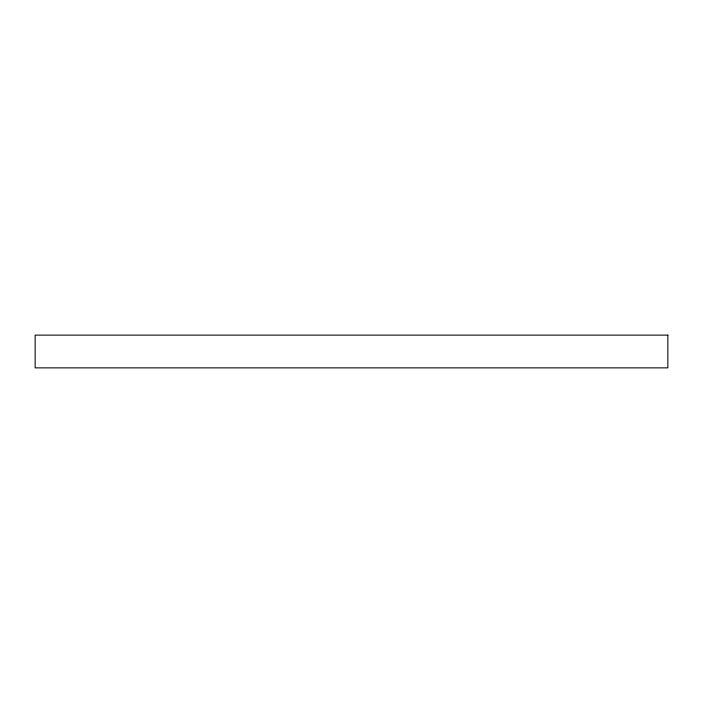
<?xml version="1.0" encoding="UTF-8"?>
<svg xmlns="http://www.w3.org/2000/svg" width="703" height="703" viewBox="0 0 703 703"><rect width="100%" height="100%" fill="white"/><g stroke="black" fill="none" stroke-linecap="round" stroke-linejoin="round"><path stroke-width="1.05" d="M667.85 335.129L35.15 335.129L35.15 367.871L667.85 367.871L667.85 335.129"/></g></svg>
